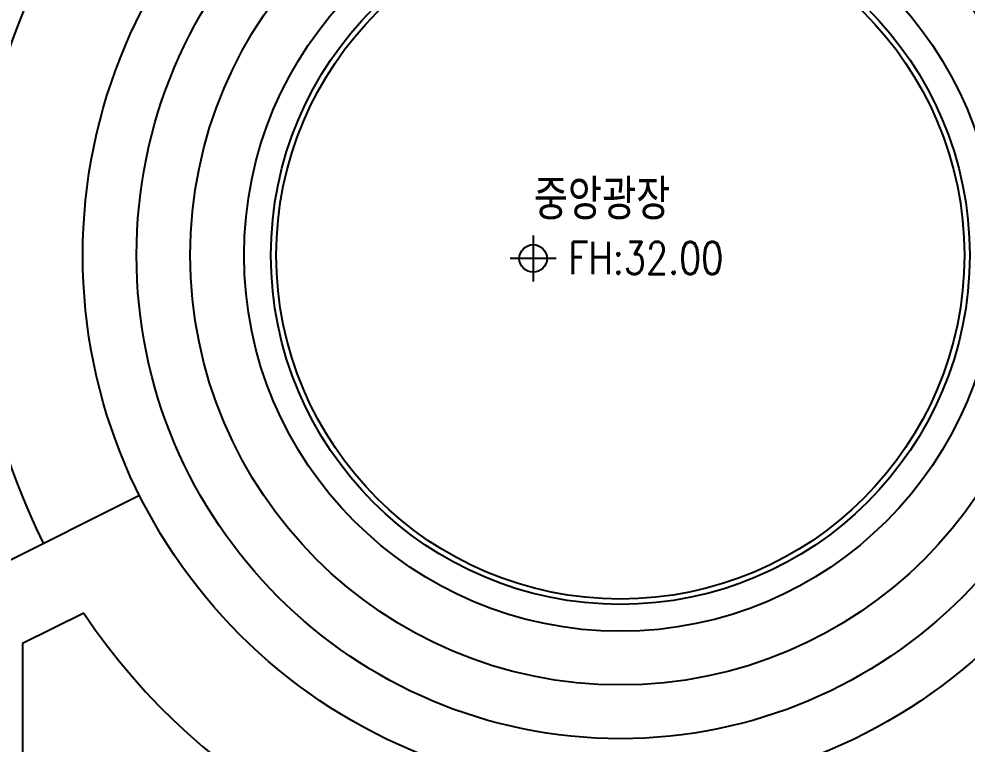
# Model space of a CAD drawing. Header units: millimetres. Extents: x 1145859089 to 1147511753, y -1047484727 to -1047247487.
# Drawn here: x 1146976145 to 1147011420, y -1047379509 to -1047352507 of the extents above; entities that cross this region are included whole.
import ezdxf
from ezdxf.xclip import XClip

# ---------------------------------------------------------------- set-up
doc = ezdxf.new("R2010")
doc.units = ezdxf.units.MM
doc.header["$LTSCALE"] = 100
doc.header["$MEASUREMENT"] = 0
doc.header["$XCLIPFRAME"] = 2
doc.layers.get('0').update_dxf_attribs({"linetype": 'CONTINUOUS'})
for name, color, linetype in [('XREF', 135, 'CONTINUOUS'), ('단지배치도$0$S240910', 33, 'CONTINUOUS'), ('단지배치도$0$W240910', 135, 'CONTINUOUS')]:
    doc.layers.add(name, color=color, linetype=linetype)
doc.styles.add('단지배치도$0$WS1', font='romans.shx', dxfattribs={"width": 0.8, "bigfont": 'whgtxt.shx'})

# ---------------------------------------------------------------- blocks, each defined once
blk = doc.blocks.new('단지배치도$0$zw$9902')
at = {"layer": '단지배치도$0$W240910'}
for p, q in [((65537, 10800), (65537, 9085)), ((66394, 9943), (64679, 9943)), ((43540, -2545, 0), (50888, 1124, 0)), ((48818, -3263, 0), (46540, -4400, 0)), ((46540, -4400, 0), (46540, -28400, 0))]:
    blk.add_line(p, q, dxfattribs=at)
for centre, radius in [((68781, 10060, 0), 20000), ((68781, 10060, 0), 18000), ((68781, 10060, 0), 16000), ((68781, 10060, 0), 14000), ((68781, 10060, 0), 13000), ((68781, 10060, 0), 12800), ((65537, 9943), 514)]:
    blk.add_circle(centre, radius, dxfattribs=at)
for radius, start, end in [(24000, 117.5626, 206.5372), (26000, 133.0265, 206.5372), (24000, 213.718, 270)]:
    blk.add_arc((68781, 10060, 0), radius, start, end, dxfattribs=at)
at = {"layer": '단지배치도$0$S240910', "style": '단지배치도$0$WS1', "width": 0.8}
for s, height, p in [('중앙광장', 1500, (65563, 11388)), ('FH:32.00', 1200, (66854, 9360))]:
    blk.add_text(s, height=height, dxfattribs=at).set_placement(p)
blk = doc.blocks.new('단지배치도')
blk.add_blockref('단지배치도$0$zw$9902', (141034, 142437))

msp = doc.modelspace()

# ---------------------------------------------------------------- block references
at = {"layer": 'XREF'}
ref = msp.add_blockref('단지배치도', (1146788705.034274, -1047513806.462535), dxfattribs=at)
XClip(ref).set_block_clipping_path([(72982.4064819524, 34919.7593965298), (360382.4067475507, 255319.7593436697)])

doc.saveas('drawing.dxf')
